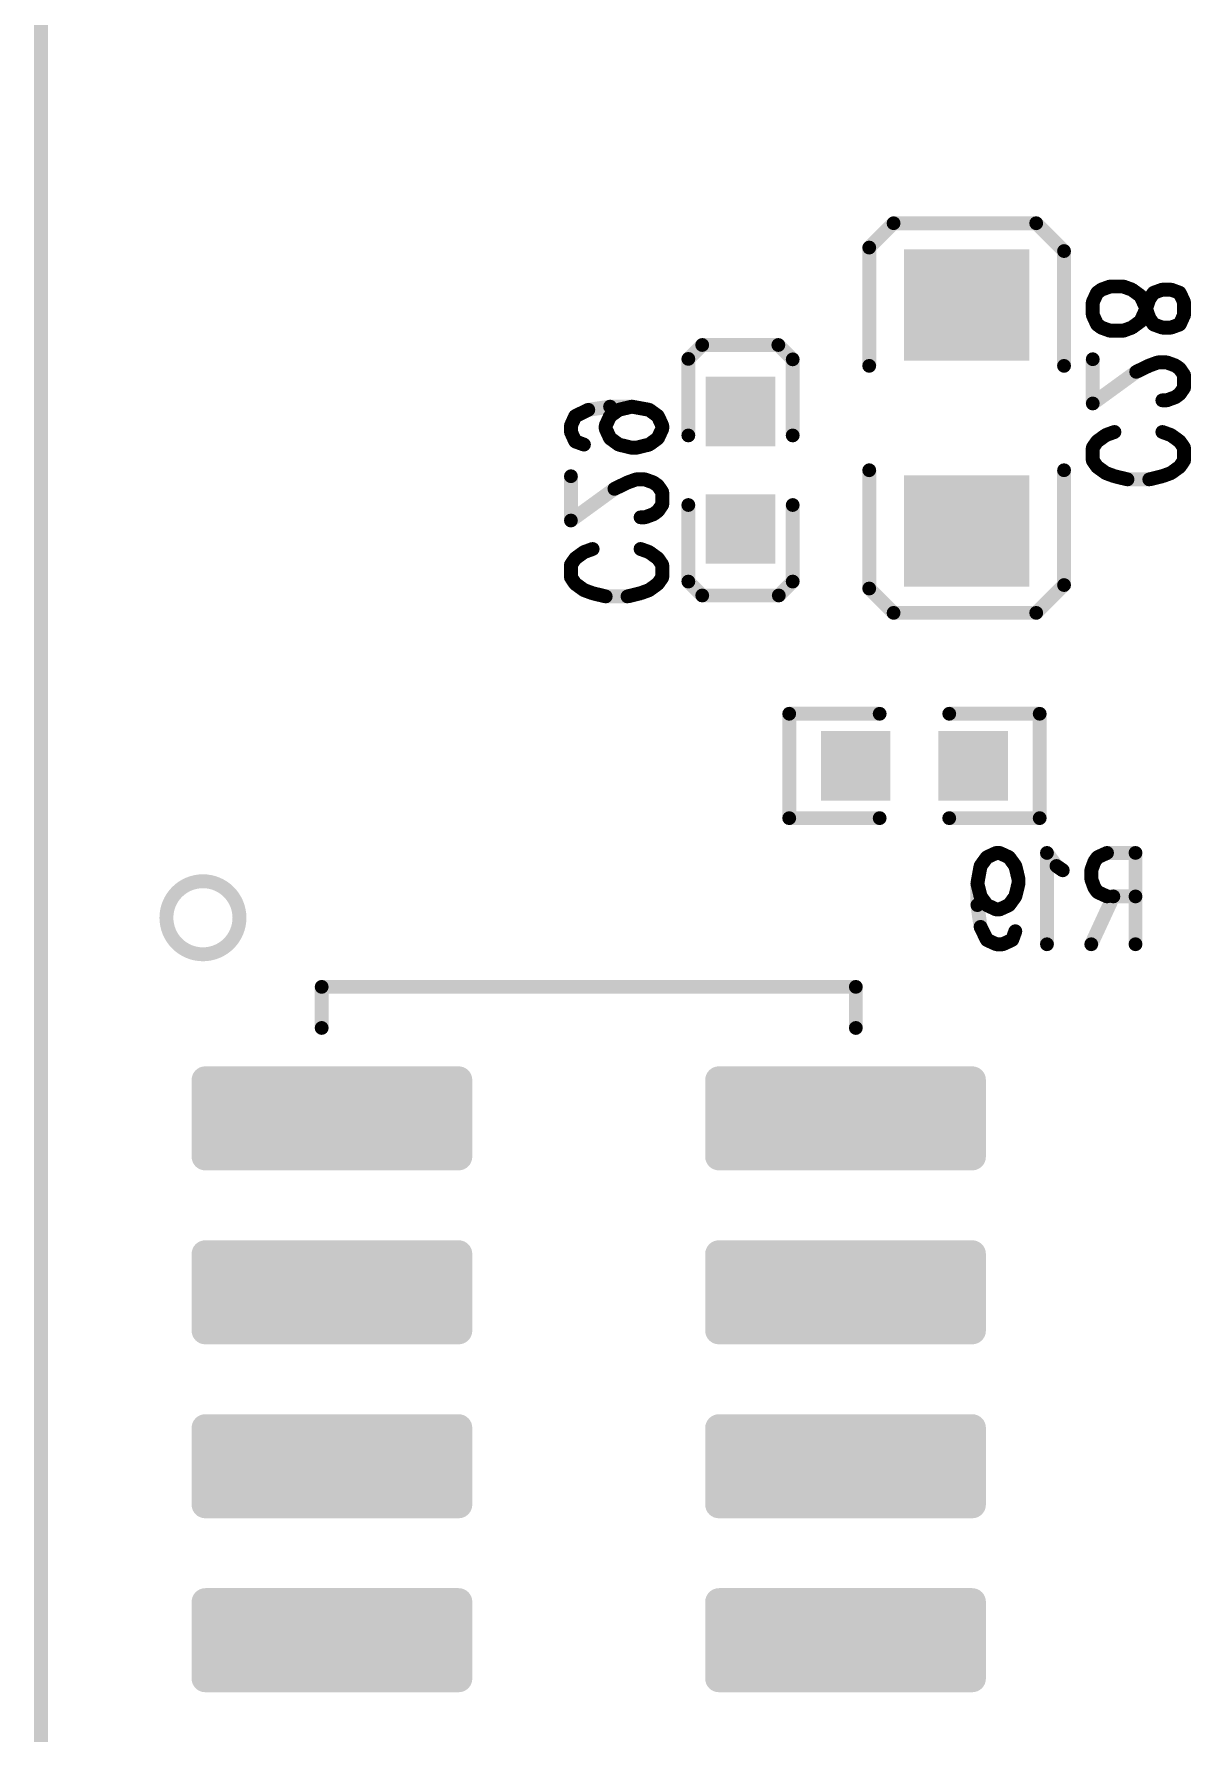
# Model space of a CAD drawing. Header units: millimetres. Extents: x 2.08 to 3.94, y 2.28 to 3.91.
# Drawn here: x 2.7539 to 3.0865, y 2.7855 to 3.2739 of the extents above; entities that cross this region are included whole.
import ezdxf

# ---------------------------------------------------------------- set-up
doc = ezdxf.new("R2010")
doc.units = ezdxf.units.MM
doc.layers.get('0').update_dxf_attribs({"linetype": 'CONTINUOUS', "lineweight": 0})
doc.layers.add('BOT_PHO', color=90, linetype='CONTINUOUS', lineweight=0)

# ---------------------------------------------------------------- blocks, each defined once
blk = doc.blocks.new('SQUARE_3')
blk.add_solid([(0.01, 0.01), (0.01, -0.01), (-0.01, 0.01), (-0.01, -0.01)])
blk = doc.blocks.new('RECTANGLE_8')
blk.add_solid([(0.018, 0.016), (0.018, -0.016), (-0.018, 0.016), (-0.018, -0.016)])
blk = doc.blocks.new('ROUND_7')
h = blk.add_hatch(color=256)
edge = h.paths.add_edge_path(flags=0)
edge.add_arc((0, 0), 0.002, 0, 360)
blk = doc.blocks.new('ROUND_9')
h = blk.add_hatch(color=256)
edge = h.paths.add_edge_path(flags=0)
edge.add_arc((0, 0), 0.00393, 0, 360)

msp = doc.modelspace()

# ---------------------------------------------------------------- linework, layer by layer
at = {"layer": 'BOT_PHO', "lineweight": 211}
for points, const_width in [([(2.75591, 2.29134), (2.75591, 3.53937)], 0.004), ([(2.99401, 3.2125), (3.00101, 3.2195)], 0.004), ([(3.00101, 3.2195), (3.04201, 3.2195)], 0.004), ([(3.04201, 3.2195), (3.05001, 3.2115)], 0.004), ([(2.99401, 3.1785), (2.99401, 3.2125)], 0.004), ([(3.05001, 3.2115), (3.05001, 3.1785)], 0.004), ([(3.05951, 3.1995), (3.05826, 3.19678)], 0.004), ([(3.06076, 3.20041), (3.05951, 3.1995)], 0.004), ([(3.06326, 3.20132), (3.06076, 3.20041)], 0.004), ([(3.06701, 3.20132), (3.06326, 3.20132)], 0.004), ([(3.06951, 3.20041), (3.06701, 3.20132)], 0.004), ([(3.07201, 3.19859), (3.06951, 3.20041)], 0.004), ([(3.07326, 3.19587), (3.07201, 3.19859)], 0.004), ([(3.07326, 3.19405), (3.07451, 3.19769)], 0.004), ([(3.07451, 3.19769), (3.07576, 3.1995)], 0.004), ([(3.07576, 3.1995), (3.07826, 3.20041)], 0.004), ([(3.07826, 3.20041), (3.08076, 3.20041)], 0.004), ([(3.08076, 3.20041), (3.08326, 3.1995)], 0.004), ([(3.08326, 3.1995), (3.08451, 3.19678)], 0.004), ([(3.05826, 3.19678), (3.05826, 3.19314)], 0.004), ([(3.05826, 3.19314), (3.05951, 3.19041)], 0.004), ([(3.07201, 3.19132), (3.07326, 3.19405)], 0.004), ([(3.07451, 3.19223), (3.07326, 3.19587)], 0.004), ([(3.07576, 3.19041), (3.07451, 3.19223)], 0.004), ([(3.08451, 3.19314), (3.08326, 3.19041)], 0.004), ([(3.08451, 3.19678), (3.08451, 3.19314)], 0.004), ([(3.05951, 3.19041), (3.06076, 3.1895)], 0.004), ([(3.06076, 3.1895), (3.06326, 3.18859)], 0.004), ([(3.06326, 3.18859), (3.06701, 3.18859)], 0.004), ([(3.06701, 3.18859), (3.06951, 3.1895)], 0.004), ([(3.06951, 3.1895), (3.07201, 3.19132)], 0.004), ([(3.07826, 3.1895), (3.07576, 3.19041)], 0.004), ([(3.08076, 3.1895), (3.07826, 3.1895)], 0.004), ([(3.08326, 3.19041), (3.08076, 3.1895)], 0.004), ([(2.94201, 3.1805), (2.946, 3.1845)], 0.004), ([(2.946, 3.1845), (2.96788, 3.1845)], 0.004), ([(2.96788, 3.1845), (2.97201, 3.18037)], 0.004), ([(2.94201, 3.1585), (2.94201, 3.1805)], 0.004), ([(2.97201, 3.18037), (2.97201, 3.1585)], 0.004), ([(3.05826, 3.16769), (3.05826, 3.18041)], 0.004), ([(3.07451, 3.17859), (3.07076, 3.17678)], 0.004), ([(3.07701, 3.1795), (3.07451, 3.17859)], 0.004), ([(3.07951, 3.1795), (3.07701, 3.1795)], 0.004), ([(3.08201, 3.17859), (3.07951, 3.1795)], 0.004), ([(3.08326, 3.17769), (3.08201, 3.17859)], 0.004), ([(3.08451, 3.17587), (3.08326, 3.17769)], 0.004), ([(3.07076, 3.17678), (3.05826, 3.16769)], 0.004), ([(3.08451, 3.17223), (3.08451, 3.17587)], 0.004), ([(3.07826, 3.16859), (3.07951, 3.16859)], 0.004), ([(3.07951, 3.16859), (3.08201, 3.1695)], 0.004), ([(3.08201, 3.1695), (3.08326, 3.17041)], 0.004), ([(3.08326, 3.17041), (3.08451, 3.17223)], 0.004), ([(2.90951, 3.16405), (2.90826, 3.16132)], 0.004), ([(2.91326, 3.16587), (2.90951, 3.16405)], 0.004), ([(2.91951, 3.16678), (2.91326, 3.16587)], 0.004), ([(2.91951, 3.16405), (2.91826, 3.16132)], 0.004), ([(2.92576, 3.16678), (2.91951, 3.16678)], 0.004), ([(2.92201, 3.16587), (2.91951, 3.16405)], 0.004), ([(2.92576, 3.16678), (2.92201, 3.16587)], 0.004), ([(2.93076, 3.16587), (2.92576, 3.16678)], 0.004), ([(2.93326, 3.16405), (2.93076, 3.16587)], 0.004), ([(2.93451, 3.16132), (2.93326, 3.16405)], 0.004), ([(2.90826, 3.16132), (2.90826, 3.1595)], 0.004), ([(2.90826, 3.1595), (2.90951, 3.15678)], 0.004), ([(2.91826, 3.16132), (2.91826, 3.16041)], 0.004), ([(2.91826, 3.16041), (2.91951, 3.15769)], 0.004), ([(2.93326, 3.15769), (2.93451, 3.16041)], 0.004), ([(2.93451, 3.16041), (2.93451, 3.16132)], 0.004), ([(3.05951, 3.15678), (3.06201, 3.15859)], 0.004), ([(3.06201, 3.15859), (3.06451, 3.1595)], 0.004), ([(3.07826, 3.1595), (3.08076, 3.15859)], 0.004), ([(3.08076, 3.15859), (3.08326, 3.15678)], 0.004), ([(2.90951, 3.15678), (2.91201, 3.15587)], 0.004), ([(2.91951, 3.15769), (2.92201, 3.15587)], 0.004), ([(2.92201, 3.15587), (2.92576, 3.15496)], 0.004), ([(2.92576, 3.15496), (2.92701, 3.15496)], 0.004), ([(2.92701, 3.15496), (2.93076, 3.15587)], 0.004), ([(2.93076, 3.15587), (2.93326, 3.15769)], 0.004), ([(3.05826, 3.15496), (3.05951, 3.15678)], 0.004), ([(3.05826, 3.15132), (3.05826, 3.15496)], 0.004), ([(3.08326, 3.15678), (3.08451, 3.15496)], 0.004), ([(3.08451, 3.15496), (3.08451, 3.15132)], 0.004), ([(2.99401, 3.1485), (2.99401, 3.1145)], 0.004), ([(3.05001, 3.1155), (3.05001, 3.1485)], 0.004), ([(3.05951, 3.1495), (3.05826, 3.15132)], 0.004), ([(3.06201, 3.14769), (3.05951, 3.1495)], 0.004), ([(3.08326, 3.1495), (3.08076, 3.14769)], 0.004), ([(3.08451, 3.15132), (3.08326, 3.1495)], 0.004), ([(2.90826, 3.13405), (2.90826, 3.14678)], 0.004), ([(2.92076, 3.14314), (2.90826, 3.13405)], 0.004), ([(2.92451, 3.14496), (2.92076, 3.14314)], 0.004), ([(2.92701, 3.14587), (2.92451, 3.14496)], 0.004), ([(2.92951, 3.14587), (2.92701, 3.14587)], 0.004), ([(2.93201, 3.14496), (2.92951, 3.14587)], 0.004), ([(2.93326, 3.14405), (2.93201, 3.14496)], 0.004), ([(2.93451, 3.14223), (2.93326, 3.14405)], 0.004), ([(3.06451, 3.14678), (3.06201, 3.14769)], 0.004), ([(3.06826, 3.14587), (3.06451, 3.14678)], 0.004), ([(3.07451, 3.14587), (3.06826, 3.14587)], 0.004), ([(3.07826, 3.14678), (3.07451, 3.14587)], 0.004), ([(3.08076, 3.14769), (3.07826, 3.14678)], 0.004), ([(2.93326, 3.13678), (2.93451, 3.13859)], 0.004), ([(2.93451, 3.13859), (2.93451, 3.14223)], 0.004), ([(2.94201, 3.1385), (2.94201, 3.1165)], 0.004), ([(2.97201, 3.1165), (2.97201, 3.1385)], 0.004), ([(2.92826, 3.13496), (2.92951, 3.13496)], 0.004), ([(2.92951, 3.13496), (2.93201, 3.13587)], 0.004), ([(2.93201, 3.13587), (2.93326, 3.13678)], 0.004), ([(2.90951, 3.12314), (2.91201, 3.12496)], 0.004), ([(2.91201, 3.12496), (2.91451, 3.12587)], 0.004), ([(2.92826, 3.12587), (2.93076, 3.12496)], 0.004), ([(2.93076, 3.12496), (2.93326, 3.12314)], 0.004), ([(2.90826, 3.12132), (2.90951, 3.12314)], 0.004), ([(2.90826, 3.11769), (2.90826, 3.12132)], 0.004), ([(2.93326, 3.12314), (2.93451, 3.12132)], 0.004), ([(2.93451, 3.12132), (2.93451, 3.11769)], 0.004), ([(2.90951, 3.11587), (2.90826, 3.11769)], 0.004), ([(2.91201, 3.11405), (2.90951, 3.11587)], 0.004), ([(2.91451, 3.11314), (2.91201, 3.11405)], 0.004), ([(2.93076, 3.11405), (2.92826, 3.11314)], 0.004), ([(2.93326, 3.11587), (2.93076, 3.11405)], 0.004), ([(2.93451, 3.11769), (2.93326, 3.11587)], 0.004), ([(2.94201, 3.1165), (2.94601, 3.1125)], 0.004), ([(2.96801, 3.1125), (2.97201, 3.1165)], 0.004), ([(2.99401, 3.1145), (3.00101, 3.1075)], 0.004), ([(3.04201, 3.1075), (3.05001, 3.1155)], 0.004), ([(2.91826, 3.11223), (2.91451, 3.11314)], 0.004), ([(2.92451, 3.11223), (2.91826, 3.11223)], 0.004), ([(2.92826, 3.11314), (2.92451, 3.11223)], 0.004), ([(2.94601, 3.1125), (2.96801, 3.1125)], 0.004), ([(3.00101, 3.1075), (3.04201, 3.1075)], 0.004), ([(2.99701, 3.0785), (2.97101, 3.0785)], 0.004), ([(2.97101, 3.0785), (2.97101, 3.0485)], 0.004), ([(3.01701, 3.0785), (3.04301, 3.0785)], 0.004), ([(3.04301, 3.0785), (3.04301, 3.0485)], 0.004), ([(2.97101, 3.0485), (2.99701, 3.0485)], 0.004), ([(3.04301, 3.0485), (3.01701, 3.0485)], 0.004), ([(3.02783, 3.03725), (3.02601, 3.03475)], 0.004), ([(3.03055, 3.0385), (3.02783, 3.03725)], 0.004), ([(3.03146, 3.0385), (3.03055, 3.0385)], 0.004), ([(3.03419, 3.03725), (3.03146, 3.0385)], 0.004), ([(3.03601, 3.03475), (3.03419, 3.03725)], 0.004), ([(3.04783, 3.03475), (3.0451, 3.0385)], 0.004), ([(3.0451, 3.0385), (3.0451, 3.01225)], 0.004), ([(3.05874, 3.036), (3.05783, 3.0335)], 0.004), ([(3.05964, 3.03725), (3.05874, 3.036)], 0.004), ([(3.06237, 3.0385), (3.05964, 3.03725)], 0.004), ([(3.07055, 3.0385), (3.06237, 3.0385)], 0.004), ([(3.07055, 3.0385), (3.07055, 3.01225)], 0.004), ([(3.02601, 3.03475), (3.0251, 3.02975)], 0.004), ([(3.03692, 3.031), (3.03601, 3.03475)], 0.004), ([(3.03692, 3.02975), (3.03692, 3.031)], 0.004), ([(3.04964, 3.0335), (3.04783, 3.03475)], 0.004), ([(3.05783, 3.0335), (3.05783, 3.031)], 0.004), ([(3.05783, 3.031), (3.05874, 3.0285)], 0.004), ([(3.0251, 3.02975), (3.02601, 3.026)], 0.004), ([(3.0251, 3.02975), (3.0251, 3.0235)], 0.004), ([(3.02601, 3.026), (3.02783, 3.0235)], 0.004), ([(3.03419, 3.0235), (3.03601, 3.026)], 0.004), ([(3.03601, 3.026), (3.03692, 3.02975)], 0.004), ([(3.06419, 3.026), (3.05783, 3.01225)], 0.004), ([(3.05874, 3.0285), (3.05964, 3.02725)], 0.004), ([(3.05964, 3.02725), (3.06237, 3.026)], 0.004), ([(3.06237, 3.026), (3.07055, 3.026)], 0.004), ([(3.0251, 3.0235), (3.02601, 3.01725)], 0.004), ([(3.02783, 3.0235), (3.03055, 3.02225)], 0.004), ([(3.03055, 3.02225), (3.03146, 3.02225)], 0.004), ([(3.03146, 3.02225), (3.03419, 3.0235)], 0.004), ([(3.02601, 3.01725), (3.02783, 3.0135)], 0.004), ([(3.02783, 3.0135), (3.03055, 3.01225)], 0.004), ([(3.03055, 3.01225), (3.03237, 3.01225)], 0.004), ([(3.03237, 3.01225), (3.0351, 3.0135)], 0.004), ([(3.0351, 3.0135), (3.03601, 3.016)], 0.004), ([(2.99016, 3), (2.83661, 3)], 0.004), ([(2.83661, 3), (2.83661, 2.98819)], 0.004), ([(2.99016, 2.98819), (2.99016, 3)], 0.004), ([(2.80315, 2.97323), (2.80315, 2.95118)], 0.00787), ([(2.87598, 2.97323), (2.80315, 2.97323)], 0.00787), ([(2.80315, 2.95118), (2.80315, 2.97323)], 0.00787), ([(2.81102, 2.95118), (2.81102, 2.97323)], 0.00787), ([(2.8189, 2.95118), (2.8189, 2.97323)], 0.00787), ([(2.82677, 2.95118), (2.82677, 2.97323)], 0.00787), ([(2.83465, 2.95118), (2.83465, 2.97323)], 0.00787), ([(2.84252, 2.95118), (2.84252, 2.97323)], 0.00787), ([(2.85039, 2.95118), (2.85039, 2.97323)], 0.00787), ([(2.85827, 2.95118), (2.85827, 2.97323)], 0.00787), ([(2.86614, 2.95118), (2.86614, 2.97323)], 0.00787), ([(2.87402, 2.95118), (2.87402, 2.97323)], 0.00787), ([(2.87598, 2.95118), (2.87598, 2.97323)], 0.00787), ([(2.95079, 2.97323), (2.95079, 2.95118)], 0.00787), ([(3.02362, 2.97323), (2.95079, 2.97323)], 0.00787), ([(2.95276, 2.95118), (2.95276, 2.97323)], 0.00787), ([(2.96063, 2.95118), (2.96063, 2.97323)], 0.00787), ([(2.9685, 2.95118), (2.9685, 2.97323)], 0.00787), ([(2.97638, 2.95118), (2.97638, 2.97323)], 0.00787), ([(2.98425, 2.95118), (2.98425, 2.97323)], 0.00787), ([(2.99213, 2.95118), (2.99213, 2.97323)], 0.00787), ([(3, 2.95118), (3, 2.97323)], 0.00787), ([(3.00787, 2.95118), (3.00787, 2.97323)], 0.00787), ([(3.01575, 2.95118), (3.01575, 2.97323)], 0.00787), ([(3.02362, 2.95118), (3.02362, 2.97323)], 0.00787), ([(3.02362, 2.95118), (3.02362, 2.97323)], 0.00787), ([(2.87598, 2.9685), (2.80315, 2.9685)], 0.00787), ([(3.02362, 2.9685), (2.95079, 2.9685)], 0.00787), ([(2.87598, 2.96063), (2.80315, 2.96063)], 0.00787), ([(3.02362, 2.96063), (2.95079, 2.96063)], 0.00787), ([(2.87598, 2.95276), (2.80315, 2.95276)], 0.00787), ([(2.80315, 2.95118), (2.87598, 2.95118)], 0.00787), ([(3.02362, 2.95276), (2.95079, 2.95276)], 0.00787), ([(2.95079, 2.95118), (3.02362, 2.95118)], 0.00787), ([(2.80315, 2.92323), (2.80315, 2.90118)], 0.00787), ([(2.87598, 2.92323), (2.80315, 2.92323)], 0.00787), ([(2.80315, 2.90118), (2.80315, 2.92323)], 0.00787), ([(2.81102, 2.90118), (2.81102, 2.92323)], 0.00787), ([(2.8189, 2.90118), (2.8189, 2.92323)], 0.00787), ([(2.82677, 2.90118), (2.82677, 2.92323)], 0.00787), ([(2.83465, 2.90118), (2.83465, 2.92323)], 0.00787), ([(2.84252, 2.90118), (2.84252, 2.92323)], 0.00787), ([(2.85039, 2.90118), (2.85039, 2.92323)], 0.00787), ([(2.85827, 2.90118), (2.85827, 2.92323)], 0.00787), ([(2.86614, 2.90118), (2.86614, 2.92323)], 0.00787), ([(2.87402, 2.90118), (2.87402, 2.92323)], 0.00787), ([(2.87598, 2.90118), (2.87598, 2.92323)], 0.00787), ([(2.95079, 2.92323), (2.95079, 2.90118)], 0.00787), ([(3.02362, 2.92323), (2.95079, 2.92323)], 0.00787), ([(2.95276, 2.90118), (2.95276, 2.92323)], 0.00787), ([(2.96063, 2.90118), (2.96063, 2.92323)], 0.00787), ([(2.9685, 2.90118), (2.9685, 2.92323)], 0.00787), ([(2.97638, 2.90118), (2.97638, 2.92323)], 0.00787), ([(2.98425, 2.90118), (2.98425, 2.92323)], 0.00787), ([(2.99213, 2.90118), (2.99213, 2.92323)], 0.00787), ([(3, 2.90118), (3, 2.92323)], 0.00787), ([(3.00787, 2.90118), (3.00787, 2.92323)], 0.00787), ([(3.01575, 2.90118), (3.01575, 2.92323)], 0.00787), ([(3.02362, 2.90118), (3.02362, 2.92323)], 0.00787), ([(3.02362, 2.90118), (3.02362, 2.92323)], 0.00787), ([(2.87598, 2.92126), (2.80315, 2.92126)], 0.00787), ([(3.02362, 2.92126), (2.95079, 2.92126)], 0.00787), ([(2.87598, 2.91339), (2.80315, 2.91339)], 0.00787), ([(3.02362, 2.91339), (2.95079, 2.91339)], 0.00787), ([(2.87598, 2.90551), (2.80315, 2.90551)], 0.00787), ([(3.02362, 2.90551), (2.95079, 2.90551)], 0.00787), ([(2.80315, 2.90118), (2.87598, 2.90118)], 0.00787), ([(2.95079, 2.90118), (3.02362, 2.90118)], 0.00787), ([(2.80315, 2.87323), (2.80315, 2.85118)], 0.00787), ([(2.87598, 2.87323), (2.80315, 2.87323)], 0.00787), ([(2.80315, 2.85118), (2.80315, 2.87323)], 0.00787), ([(2.81102, 2.85118), (2.81102, 2.87323)], 0.00787), ([(2.8189, 2.85118), (2.8189, 2.87323)], 0.00787), ([(2.82677, 2.85118), (2.82677, 2.87323)], 0.00787), ([(2.83465, 2.85118), (2.83465, 2.87323)], 0.00787), ([(2.84252, 2.85118), (2.84252, 2.87323)], 0.00787), ([(2.85039, 2.85118), (2.85039, 2.87323)], 0.00787), ([(2.85827, 2.85118), (2.85827, 2.87323)], 0.00787), ([(2.86614, 2.85118), (2.86614, 2.87323)], 0.00787), ([(2.87402, 2.85118), (2.87402, 2.87323)], 0.00787), ([(2.87598, 2.85118), (2.87598, 2.87323)], 0.00787), ([(2.95079, 2.87323), (2.95079, 2.85118)], 0.00787), ([(3.02362, 2.87323), (2.95079, 2.87323)], 0.00787), ([(2.95276, 2.85118), (2.95276, 2.87323)], 0.00787), ([(2.96063, 2.85118), (2.96063, 2.87323)], 0.00787), ([(2.9685, 2.85118), (2.9685, 2.87323)], 0.00787), ([(2.97638, 2.85118), (2.97638, 2.87323)], 0.00787), ([(2.98425, 2.85118), (2.98425, 2.87323)], 0.00787), ([(2.99213, 2.85118), (2.99213, 2.87323)], 0.00787), ([(3, 2.85118), (3, 2.87323)], 0.00787), ([(3.00787, 2.85118), (3.00787, 2.87323)], 0.00787), ([(3.01575, 2.85118), (3.01575, 2.87323)], 0.00787), ([(3.02362, 2.85118), (3.02362, 2.87323)], 0.00787), ([(3.02362, 2.85118), (3.02362, 2.87323)], 0.00787), ([(2.87598, 2.86614), (2.80315, 2.86614)], 0.00787), ([(3.02362, 2.86614), (2.95079, 2.86614)], 0.00787), ([(2.87598, 2.85827), (2.80315, 2.85827)], 0.00787), ([(3.02362, 2.85827), (2.95079, 2.85827)], 0.00787), ([(2.80315, 2.85118), (2.87598, 2.85118)], 0.00787), ([(2.95079, 2.85118), (3.02362, 2.85118)], 0.00787), ([(2.80315, 2.82323), (2.80315, 2.80118)], 0.00787), ([(2.87598, 2.82323), (2.80315, 2.82323)], 0.00787), ([(2.80315, 2.80118), (2.80315, 2.82323)], 0.00787), ([(2.87598, 2.8189), (2.80315, 2.8189)], 0.00787), ([(2.81102, 2.80118), (2.81102, 2.82323)], 0.00787), ([(2.8189, 2.80118), (2.8189, 2.82323)], 0.00787), ([(2.82677, 2.80118), (2.82677, 2.82323)], 0.00787), ([(2.83465, 2.80118), (2.83465, 2.82323)], 0.00787), ([(2.84252, 2.80118), (2.84252, 2.82323)], 0.00787), ([(2.85039, 2.80118), (2.85039, 2.82323)], 0.00787), ([(2.85827, 2.80118), (2.85827, 2.82323)], 0.00787), ([(2.86614, 2.80118), (2.86614, 2.82323)], 0.00787), ([(2.87402, 2.80118), (2.87402, 2.82323)], 0.00787), ([(2.87598, 2.80118), (2.87598, 2.82323)], 0.00787), ([(2.95079, 2.82323), (2.95079, 2.80118)], 0.00787), ([(3.02362, 2.82323), (2.95079, 2.82323)], 0.00787), ([(3.02362, 2.8189), (2.95079, 2.8189)], 0.00787), ([(2.95276, 2.80118), (2.95276, 2.82323)], 0.00787), ([(2.96063, 2.80118), (2.96063, 2.82323)], 0.00787), ([(2.9685, 2.80118), (2.9685, 2.82323)], 0.00787), ([(2.97638, 2.80118), (2.97638, 2.82323)], 0.00787), ([(2.98425, 2.80118), (2.98425, 2.82323)], 0.00787), ([(2.99213, 2.80118), (2.99213, 2.82323)], 0.00787), ([(3, 2.80118), (3, 2.82323)], 0.00787), ([(3.00787, 2.80118), (3.00787, 2.82323)], 0.00787), ([(3.01575, 2.80118), (3.01575, 2.82323)], 0.00787), ([(3.02362, 2.80118), (3.02362, 2.82323)], 0.00787), ([(3.02362, 2.80118), (3.02362, 2.82323)], 0.00787), ([(2.87598, 2.81102), (2.80315, 2.81102)], 0.00787), ([(3.02362, 2.81102), (2.95079, 2.81102)], 0.00787), ([(2.87598, 2.80315), (2.80315, 2.80315)], 0.00787), ([(2.80315, 2.80118), (2.87598, 2.80118)], 0.00787), ([(3.02362, 2.80315), (2.95079, 2.80315)], 0.00787), ([(2.95079, 2.80118), (3.02362, 2.80118)], 0.00787)]:
    msp.add_lwpolyline(points, dxfattribs=dict(at, const_width=const_width))
at = {"layer": 'BOT_PHO', "lineweight": 211, "const_width": 0.004}
msp.add_lwpolyline([(2.79198, 3.01986), (2.79198, 3.01986, 1), (2.81298, 3.01986, 1), (2.79198, 3.01986)], format="xyb", dxfattribs=at)

# ---------------------------------------------------------------- block references
at = {"layer": 'BOT_PHO'}
for name, p in [('ROUND_7', (3.00101, 3.2195)), ('ROUND_7', (3.04201, 3.2195)), ('ROUND_7', (2.99401, 3.2125)), ('ROUND_7', (3.05001, 3.2115)), ('RECTANGLE_8', (3.02201, 3.196)), ('ROUND_7', (3.05951, 3.1995)), ('ROUND_7', (3.06076, 3.20041)), ('ROUND_7', (3.06326, 3.20132)), ('ROUND_7', (3.06701, 3.20132)), ('ROUND_7', (3.06951, 3.20041)), ('ROUND_7', (3.07201, 3.19859)), ('ROUND_7', (3.07451, 3.19769)), ('ROUND_7', (3.07576, 3.1995)), ('ROUND_7', (3.07826, 3.20041)), ('ROUND_7', (3.08076, 3.20041)), ('ROUND_7', (3.08326, 3.1995)), ('ROUND_7', (3.05826, 3.19678)), ('ROUND_7', (3.05826, 3.19314)), ('ROUND_7', (3.07326, 3.19587)), ('ROUND_7', (3.07326, 3.19405)), ('ROUND_7', (3.07451, 3.19223)), ('ROUND_7', (3.08451, 3.19678)), ('ROUND_7', (3.08451, 3.19314)), ('ROUND_7', (3.08451, 3.19314)), ('ROUND_7', (3.05951, 3.19041)), ('ROUND_7', (3.06076, 3.1895)), ('ROUND_7', (3.06326, 3.18859)), ('ROUND_7', (3.06701, 3.18859)), ('ROUND_7', (3.06951, 3.1895)), ('ROUND_7', (3.07201, 3.19132)), ('ROUND_7', (3.07576, 3.19041)), ('ROUND_7', (3.07826, 3.1895)), ('ROUND_7', (3.08076, 3.1895)), ('ROUND_7', (3.08326, 3.19041)), ('ROUND_7', (2.946, 3.1845)), ('ROUND_7', (2.96788, 3.1845)), ('ROUND_7', (2.94201, 3.1805)), ('ROUND_7', (2.97201, 3.18037)), ('ROUND_7', (2.99401, 3.1785)), ('ROUND_7', (3.05001, 3.1785)), ('ROUND_7', (3.05826, 3.18041)), ('ROUND_7', (3.07451, 3.17859)), ('ROUND_7', (3.07701, 3.1795)), ('ROUND_7', (3.07951, 3.1795)), ('ROUND_7', (3.08201, 3.17859)), ('ROUND_7', (3.08326, 3.17769)), ('SQUARE_3', (2.95701, 3.16539)), ('ROUND_7', (3.07076, 3.17678)), ('ROUND_7', (3.08451, 3.17587)), ('ROUND_7', (3.05826, 3.16769)), ('ROUND_7', (3.07826, 3.16859)), ('ROUND_7', (3.07951, 3.16859)), ('ROUND_7', (3.08201, 3.1695)), ('ROUND_7', (3.08326, 3.17041)), ('ROUND_7', (3.08451, 3.17223)), ('ROUND_7', (2.90951, 3.16405)), ('ROUND_7', (2.91326, 3.16587)), ('ROUND_7', (2.91951, 3.16678)), ('ROUND_7', (2.91951, 3.16405)), ('ROUND_7', (2.92201, 3.16587)), ('ROUND_7', (2.92576, 3.16678)), ('ROUND_7', (2.92576, 3.16678)), ('ROUND_7', (2.93076, 3.16587)), ('ROUND_7', (2.93326, 3.16405)), ('ROUND_7', (2.90826, 3.16132)), ('ROUND_7', (2.90826, 3.1595)), ('ROUND_7', (2.91826, 3.16132)), ('ROUND_7', (2.91826, 3.16041)), ('ROUND_7', (2.93451, 3.16132)), ('ROUND_7', (2.93451, 3.16041)), ('ROUND_7', (2.94201, 3.1585)), ('ROUND_7', (2.97201, 3.1585)), ('ROUND_7', (3.06201, 3.15859)), ('ROUND_7', (3.06451, 3.1595)), ('ROUND_7', (3.07826, 3.1595)), ('ROUND_7', (3.08076, 3.15859)), ('ROUND_7', (2.90951, 3.15678)), ('ROUND_7', (2.91201, 3.15587)), ('ROUND_7', (2.91951, 3.15769)), ('ROUND_7', (2.92201, 3.15587)), ('ROUND_7', (2.92576, 3.15496)), ('ROUND_7', (2.92701, 3.15496)), ('ROUND_7', (2.93076, 3.15587)), ('ROUND_7', (2.93326, 3.15769)), ('ROUND_7', (3.05826, 3.15496)), ('ROUND_7', (3.05951, 3.15678)), ('ROUND_7', (3.08326, 3.15678)), ('ROUND_7', (3.08451, 3.15496)), ('ROUND_7', (2.99401, 3.1485)), ('ROUND_7', (3.05001, 3.1485)), ('ROUND_7', (3.05826, 3.15132)), ('ROUND_7', (3.05951, 3.1495)), ('ROUND_7', (3.08326, 3.1495)), ('ROUND_7', (3.08451, 3.15132)), ('ROUND_7', (2.90826, 3.14678)), ('ROUND_7', (2.92076, 3.14314)), ('ROUND_7', (2.92451, 3.14496)), ('ROUND_7', (2.92701, 3.14587)), ('ROUND_7', (2.92951, 3.14587)), ('ROUND_7', (2.93201, 3.14496)), ('ROUND_7', (2.93326, 3.14405)), ('RECTANGLE_8', (3.02201, 3.131)), ('ROUND_7', (3.06201, 3.14769)), ('ROUND_7', (3.06451, 3.14678)), ('ROUND_7', (3.06826, 3.14587)), ('ROUND_7', (3.07451, 3.14587)), ('ROUND_7', (3.07826, 3.14678)), ('ROUND_7', (3.08076, 3.14769)), ('ROUND_7', (2.93451, 3.14223)), ('ROUND_7', (2.93451, 3.13859)), ('ROUND_7', (2.94201, 3.1385)), ('SQUARE_3', (2.95701, 3.13161)), ('ROUND_7', (2.97201, 3.1385)), ('ROUND_7', (2.90826, 3.13405)), ('ROUND_7', (2.92826, 3.13496)), ('ROUND_7', (2.92951, 3.13496)), ('ROUND_7', (2.93201, 3.13587)), ('ROUND_7', (2.93326, 3.13678)), ('ROUND_7', (2.91201, 3.12496)), ('ROUND_7', (2.91451, 3.12587)), ('ROUND_7', (2.92826, 3.12587)), ('ROUND_7', (2.93076, 3.12496)), ('ROUND_7', (2.90826, 3.12132)), ('ROUND_7', (2.90951, 3.12314)), ('ROUND_7', (2.93326, 3.12314)), ('ROUND_7', (2.93451, 3.12132)), ('ROUND_7', (2.90826, 3.11769)), ('ROUND_7', (2.90951, 3.11587)), ('ROUND_7', (2.91201, 3.11405)), ('ROUND_7', (2.93076, 3.11405)), ('ROUND_7', (2.93326, 3.11587)), ('ROUND_7', (2.93451, 3.11769)), ('ROUND_7', (2.94201, 3.1165)), ('ROUND_7', (2.97201, 3.1165)), ('ROUND_7', (2.99401, 3.1145)), ('ROUND_7', (3.05001, 3.1155)), ('ROUND_7', (2.91451, 3.11314)), ('ROUND_7', (2.91826, 3.11223)), ('ROUND_7', (2.92451, 3.11223)), ('ROUND_7', (2.92826, 3.11314)), ('ROUND_7', (2.94601, 3.1125)), ('ROUND_7', (2.96801, 3.1125)), ('ROUND_7', (3.00101, 3.1075)), ('ROUND_7', (3.04201, 3.1075)), ('ROUND_7', (2.97101, 3.0785)), ('ROUND_7', (2.99701, 3.0785)), ('ROUND_7', (3.01701, 3.0785)), ('ROUND_7', (3.04301, 3.0785)), ('SQUARE_3', (2.99012, 3.0635)), ('SQUARE_3', (3.0239, 3.0635)), ('ROUND_7', (2.97101, 3.0485)), ('ROUND_7', (2.99701, 3.0485)), ('ROUND_7', (3.01701, 3.0485)), ('ROUND_7', (3.04301, 3.0485)), ('ROUND_7', (3.02783, 3.03725)), ('ROUND_7', (3.03055, 3.0385)), ('ROUND_7', (3.03146, 3.0385)), ('ROUND_7', (3.03419, 3.03725)), ('ROUND_7', (3.0451, 3.0385)), ('ROUND_7', (3.05874, 3.036)), ('ROUND_7', (3.05964, 3.03725)), ('ROUND_7', (3.06237, 3.0385)), ('ROUND_7', (3.07055, 3.0385)), ('ROUND_7', (3.07055, 3.0385)), ('ROUND_7', (3.02601, 3.03475)), ('ROUND_7', (3.03601, 3.03475)), ('ROUND_7', (3.03692, 3.031)), ('ROUND_7', (3.04783, 3.03475)), ('ROUND_7', (3.04964, 3.0335)), ('ROUND_7', (3.05783, 3.0335)), ('ROUND_7', (3.05783, 3.031)), ('ROUND_7', (3.0251, 3.02975)), ('ROUND_7', (3.0251, 3.02975)), ('ROUND_7', (3.02601, 3.026)), ('ROUND_7', (3.03601, 3.026)), ('ROUND_7', (3.03692, 3.02975)), ('ROUND_7', (3.05874, 3.0285)), ('ROUND_7', (3.05964, 3.02725)), ('ROUND_7', (3.06237, 3.026)), ('ROUND_7', (3.06419, 3.026)), ('ROUND_7', (3.07055, 3.026)), ('ROUND_7', (3.0251, 3.0235)), ('ROUND_7', (3.02783, 3.0235)), ('ROUND_7', (3.03055, 3.02225)), ('ROUND_7', (3.03146, 3.02225)), ('ROUND_7', (3.03419, 3.0235)), ('ROUND_7', (3.02601, 3.01725)), ('ROUND_7', (3.02783, 3.0135)), ('ROUND_7', (3.03055, 3.01225)), ('ROUND_7', (3.03237, 3.01225)), ('ROUND_7', (3.0351, 3.0135)), ('ROUND_7', (3.03601, 3.016)), ('ROUND_7', (3.0451, 3.01225)), ('ROUND_7', (3.05783, 3.01225)), ('ROUND_7', (3.07055, 3.01225)), ('ROUND_7', (2.83661, 3)), ('ROUND_7', (2.99016, 3)), ('ROUND_7', (2.83661, 2.98819)), ('ROUND_7', (2.99016, 2.98819)), ('ROUND_9', (2.80315, 2.97323)), ('ROUND_9', (2.80315, 2.97323)), ('ROUND_9', (2.80315, 2.97323)), ('ROUND_9', (2.81102, 2.97323)), ('ROUND_9', (2.8189, 2.97323)), ('ROUND_9', (2.82677, 2.97323)), ('ROUND_9', (2.83465, 2.97323)), ('ROUND_9', (2.84252, 2.97323)), ('ROUND_9', (2.85039, 2.97323)), ('ROUND_9', (2.85827, 2.97323)), ('ROUND_9', (2.86614, 2.97323)), ('ROUND_9', (2.87402, 2.97323)), ('ROUND_9', (2.87598, 2.97323)), ('ROUND_9', (2.95079, 2.97323)), ('ROUND_9', (2.95079, 2.97323)), ('ROUND_9', (2.95276, 2.97323)), ('ROUND_9', (2.96063, 2.97323)), ('ROUND_9', (2.9685, 2.97323)), ('ROUND_9', (2.97638, 2.97323)), ('ROUND_9', (2.98425, 2.97323)), ('ROUND_9', (2.99213, 2.97323)), ('ROUND_9', (3, 2.97323)), ('ROUND_9', (3.00787, 2.97323)), ('ROUND_9', (3.01575, 2.97323)), ('ROUND_9', (3.02362, 2.97323)), ('ROUND_9', (3.02362, 2.97323)), ('ROUND_9', (2.80315, 2.9685)), ('ROUND_9', (2.87598, 2.9685)), ('ROUND_9', (2.95079, 2.9685)), ('ROUND_9', (3.02362, 2.9685)), ('ROUND_9', (2.80315, 2.96063)), ('ROUND_9', (2.87598, 2.96063)), ('ROUND_9', (2.95079, 2.96063)), ('ROUND_9', (3.02362, 2.96063)), ('ROUND_9', (2.80315, 2.95276)), ('ROUND_9', (2.80315, 2.95118)), ('ROUND_9', (2.80315, 2.95118)), ('ROUND_9', (2.81102, 2.95118)), ('ROUND_9', (2.8189, 2.95118)), ('ROUND_9', (2.82677, 2.95118)), ('ROUND_9', (2.83465, 2.95118)), ('ROUND_9', (2.84252, 2.95118)), ('ROUND_9', (2.85039, 2.95118)), ('ROUND_9', (2.85827, 2.95118)), ('ROUND_9', (2.86614, 2.95118)), ('ROUND_9', (2.87402, 2.95118)), ('ROUND_9', (2.87598, 2.95276)), ('ROUND_9', (2.87598, 2.95118)), ('ROUND_9', (2.95079, 2.95276)), ('ROUND_9', (2.95079, 2.95118)), ('ROUND_9', (2.95276, 2.95118)), ('ROUND_9', (2.96063, 2.95118)), ('ROUND_9', (2.9685, 2.95118)), ('ROUND_9', (2.97638, 2.95118)), ('ROUND_9', (2.98425, 2.95118)), ('ROUND_9', (2.99213, 2.95118)), ('ROUND_9', (3, 2.95118)), ('ROUND_9', (3.00787, 2.95118)), ('ROUND_9', (3.01575, 2.95118)), ('ROUND_9', (3.02362, 2.95276)), ('ROUND_9', (3.02362, 2.95118)), ('ROUND_9', (3.02362, 2.95118)), ('ROUND_9', (2.80315, 2.92323)), ('ROUND_9', (2.80315, 2.92323)), ('ROUND_9', (2.80315, 2.92323)), ('ROUND_9', (2.81102, 2.92323)), ('ROUND_9', (2.8189, 2.92323)), ('ROUND_9', (2.82677, 2.92323)), ('ROUND_9', (2.83465, 2.92323)), ('ROUND_9', (2.84252, 2.92323)), ('ROUND_9', (2.85039, 2.92323)), ('ROUND_9', (2.85827, 2.92323)), ('ROUND_9', (2.86614, 2.92323)), ('ROUND_9', (2.87402, 2.92323)), ('ROUND_9', (2.87598, 2.92323)), ('ROUND_9', (2.95079, 2.92323)), ('ROUND_9', (2.95079, 2.92323)), ('ROUND_9', (2.95276, 2.92323)), ('ROUND_9', (2.96063, 2.92323)), ('ROUND_9', (2.9685, 2.92323)), ('ROUND_9', (2.97638, 2.92323)), ('ROUND_9', (2.98425, 2.92323)), ('ROUND_9', (2.99213, 2.92323)), ('ROUND_9', (3, 2.92323)), ('ROUND_9', (3.00787, 2.92323)), ('ROUND_9', (3.01575, 2.92323)), ('ROUND_9', (3.02362, 2.92323)), ('ROUND_9', (3.02362, 2.92323)), ('ROUND_9', (2.80315, 2.92126)), ('ROUND_9', (2.87598, 2.92126)), ('ROUND_9', (2.95079, 2.92126)), ('ROUND_9', (3.02362, 2.92126)), ('ROUND_9', (2.80315, 2.91339)), ('ROUND_9', (2.87598, 2.91339)), ('ROUND_9', (2.95079, 2.91339)), ('ROUND_9', (3.02362, 2.91339)), ('ROUND_9', (2.80315, 2.90551)), ('ROUND_9', (2.87598, 2.90551)), ('ROUND_9', (2.95079, 2.90551)), ('ROUND_9', (3.02362, 2.90551)), ('ROUND_9', (2.80315, 2.90118)), ('ROUND_9', (2.80315, 2.90118)), ('ROUND_9', (2.81102, 2.90118)), ('ROUND_9', (2.8189, 2.90118)), ('ROUND_9', (2.82677, 2.90118)), ('ROUND_9', (2.83465, 2.90118)), ('ROUND_9', (2.84252, 2.90118)), ('ROUND_9', (2.85039, 2.90118)), ('ROUND_9', (2.85827, 2.90118)), ('ROUND_9', (2.86614, 2.90118)), ('ROUND_9', (2.87402, 2.90118)), ('ROUND_9', (2.87598, 2.90118)), ('ROUND_9', (2.95079, 2.90118)), ('ROUND_9', (2.95276, 2.90118)), ('ROUND_9', (2.96063, 2.90118)), ('ROUND_9', (2.9685, 2.90118)), ('ROUND_9', (2.97638, 2.90118)), ('ROUND_9', (2.98425, 2.90118)), ('ROUND_9', (2.99213, 2.90118)), ('ROUND_9', (3, 2.90118)), ('ROUND_9', (3.00787, 2.90118)), ('ROUND_9', (3.01575, 2.90118)), ('ROUND_9', (3.02362, 2.90118)), ('ROUND_9', (3.02362, 2.90118)), ('ROUND_9', (2.80315, 2.87323)), ('ROUND_9', (2.80315, 2.87323)), ('ROUND_9', (2.80315, 2.87323)), ('ROUND_9', (2.81102, 2.87323)), ('ROUND_9', (2.8189, 2.87323)), ('ROUND_9', (2.82677, 2.87323)), ('ROUND_9', (2.83465, 2.87323)), ('ROUND_9', (2.84252, 2.87323)), ('ROUND_9', (2.85039, 2.87323)), ('ROUND_9', (2.85827, 2.87323)), ('ROUND_9', (2.86614, 2.87323)), ('ROUND_9', (2.87402, 2.87323)), ('ROUND_9', (2.87598, 2.87323)), ('ROUND_9', (2.95079, 2.87323)), ('ROUND_9', (2.95079, 2.87323)), ('ROUND_9', (2.95276, 2.87323)), ('ROUND_9', (2.96063, 2.87323)), ('ROUND_9', (2.9685, 2.87323)), ('ROUND_9', (2.97638, 2.87323)), ('ROUND_9', (2.98425, 2.87323)), ('ROUND_9', (2.99213, 2.87323)), ('ROUND_9', (3, 2.87323)), ('ROUND_9', (3.00787, 2.87323)), ('ROUND_9', (3.01575, 2.87323)), ('ROUND_9', (3.02362, 2.87323)), ('ROUND_9', (3.02362, 2.87323)), ('ROUND_9', (2.80315, 2.86614)), ('ROUND_9', (2.87598, 2.86614)), ('ROUND_9', (2.95079, 2.86614)), ('ROUND_9', (3.02362, 2.86614)), ('ROUND_9', (2.80315, 2.85827)), ('ROUND_9', (2.87598, 2.85827)), ('ROUND_9', (2.95079, 2.85827)), ('ROUND_9', (3.02362, 2.85827)), ('ROUND_9', (2.80315, 2.85118)), ('ROUND_9', (2.80315, 2.85118)), ('ROUND_9', (2.81102, 2.85118)), ('ROUND_9', (2.8189, 2.85118)), ('ROUND_9', (2.82677, 2.85118)), ('ROUND_9', (2.83465, 2.85118)), ('ROUND_9', (2.84252, 2.85118)), ('ROUND_9', (2.85039, 2.85118)), ('ROUND_9', (2.85827, 2.85118)), ('ROUND_9', (2.86614, 2.85118)), ('ROUND_9', (2.87402, 2.85118)), ('ROUND_9', (2.87598, 2.85118)), ('ROUND_9', (2.95079, 2.85118)), ('ROUND_9', (2.95276, 2.85118)), ('ROUND_9', (2.96063, 2.85118)), ('ROUND_9', (2.9685, 2.85118)), ('ROUND_9', (2.97638, 2.85118)), ('ROUND_9', (2.98425, 2.85118)), ('ROUND_9', (2.99213, 2.85118)), ('ROUND_9', (3, 2.85118)), ('ROUND_9', (3.00787, 2.85118)), ('ROUND_9', (3.01575, 2.85118)), ('ROUND_9', (3.02362, 2.85118)), ('ROUND_9', (3.02362, 2.85118)), ('ROUND_9', (2.80315, 2.82323)), ('ROUND_9', (2.80315, 2.82323)), ('ROUND_9', (2.80315, 2.82323)), ('ROUND_9', (2.80315, 2.8189)), ('ROUND_9', (2.81102, 2.82323)), ('ROUND_9', (2.8189, 2.82323)), ('ROUND_9', (2.82677, 2.82323)), ('ROUND_9', (2.83465, 2.82323)), ('ROUND_9', (2.84252, 2.82323)), ('ROUND_9', (2.85039, 2.82323)), ('ROUND_9', (2.85827, 2.82323)), ('ROUND_9', (2.86614, 2.82323)), ('ROUND_9', (2.87402, 2.82323)), ('ROUND_9', (2.87598, 2.82323)), ('ROUND_9', (2.87598, 2.8189)), ('ROUND_9', (2.95079, 2.82323)), ('ROUND_9', (2.95079, 2.82323)), ('ROUND_9', (2.95079, 2.8189)), ('ROUND_9', (2.95276, 2.82323)), ('ROUND_9', (2.96063, 2.82323)), ('ROUND_9', (2.9685, 2.82323)), ('ROUND_9', (2.97638, 2.82323)), ('ROUND_9', (2.98425, 2.82323)), ('ROUND_9', (2.99213, 2.82323)), ('ROUND_9', (3, 2.82323)), ('ROUND_9', (3.00787, 2.82323)), ('ROUND_9', (3.01575, 2.82323)), ('ROUND_9', (3.02362, 2.82323)), ('ROUND_9', (3.02362, 2.82323)), ('ROUND_9', (3.02362, 2.8189)), ('ROUND_9', (2.80315, 2.81102)), ('ROUND_9', (2.87598, 2.81102)), ('ROUND_9', (2.95079, 2.81102)), ('ROUND_9', (3.02362, 2.81102)), ('ROUND_9', (2.80315, 2.80315)), ('ROUND_9', (2.80315, 2.80118)), ('ROUND_9', (2.80315, 2.80118)), ('ROUND_9', (2.81102, 2.80118)), ('ROUND_9', (2.8189, 2.80118)), ('ROUND_9', (2.82677, 2.80118)), ('ROUND_9', (2.83465, 2.80118)), ('ROUND_9', (2.84252, 2.80118)), ('ROUND_9', (2.85039, 2.80118)), ('ROUND_9', (2.85827, 2.80118)), ('ROUND_9', (2.86614, 2.80118)), ('ROUND_9', (2.87402, 2.80118)), ('ROUND_9', (2.87598, 2.80315)), ('ROUND_9', (2.87598, 2.80118)), ('ROUND_9', (2.95079, 2.80315)), ('ROUND_9', (2.95079, 2.80118)), ('ROUND_9', (2.95276, 2.80118)), ('ROUND_9', (2.96063, 2.80118)), ('ROUND_9', (2.9685, 2.80118)), ('ROUND_9', (2.97638, 2.80118)), ('ROUND_9', (2.98425, 2.80118)), ('ROUND_9', (2.99213, 2.80118)), ('ROUND_9', (3, 2.80118)), ('ROUND_9', (3.00787, 2.80118)), ('ROUND_9', (3.01575, 2.80118)), ('ROUND_9', (3.02362, 2.80315)), ('ROUND_9', (3.02362, 2.80118)), ('ROUND_9', (3.02362, 2.80118))]:
    msp.add_blockref(name, p, dxfattribs=at)

doc.saveas('drawing.dxf')
